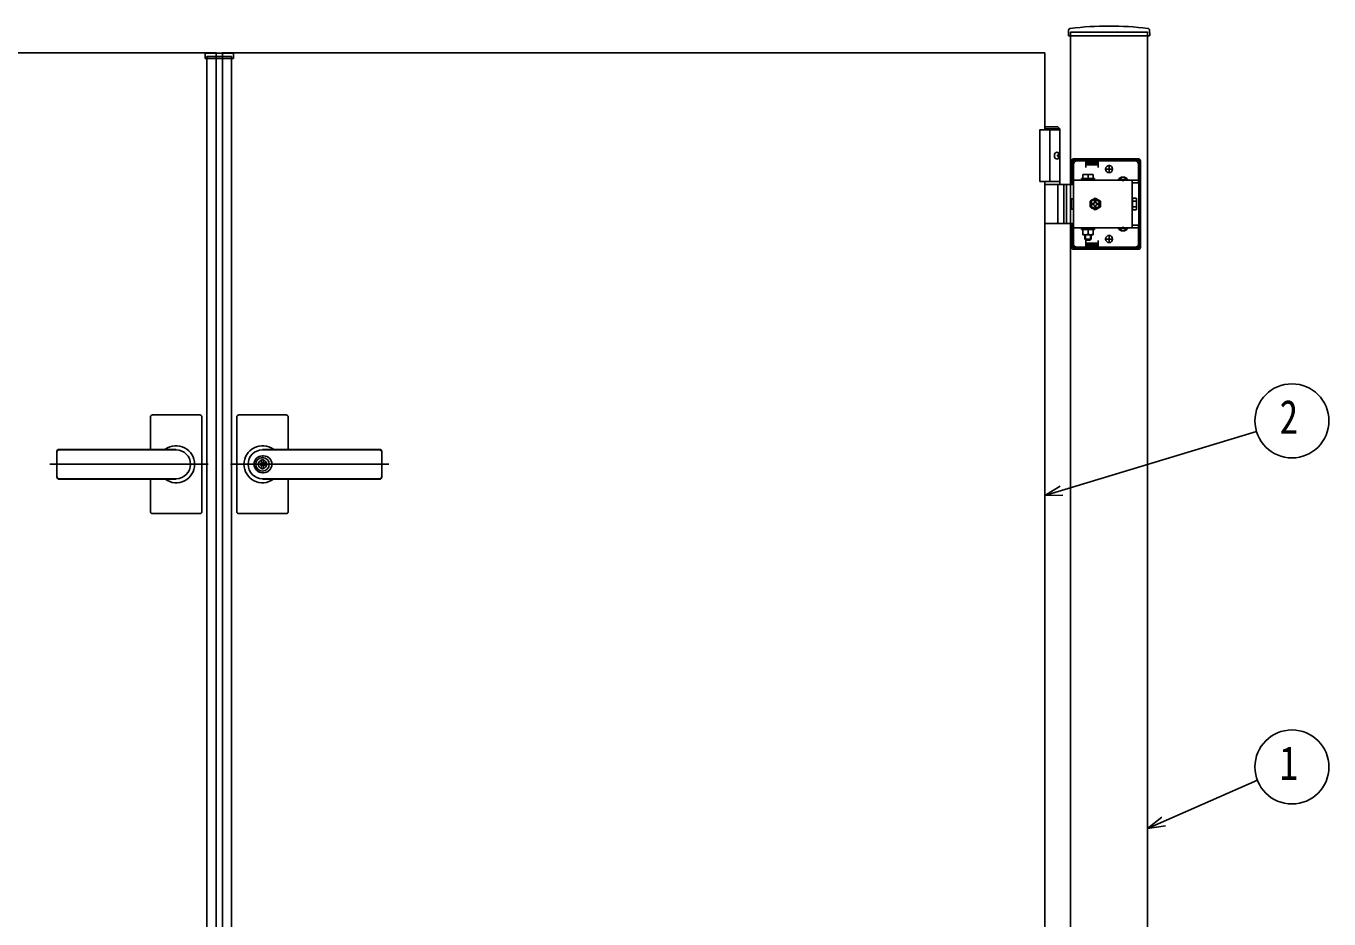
# Model space of a CAD drawing. Units: millimetres, scale not verified. Extents: x -4205 to 4205, y -2970 to 2970.
# Drawn here: x -1437 to -170, y 546 to 1414 of the extents above; entities that cross this region are included whole.
import ezdxf
from ezdxf.enums import TextEntityAlignment as Align

# ---------------------------------------------------------------- set-up
doc = ezdxf.new("R2010")
doc.units = ezdxf.units.MM
doc.header["$LTSCALE"] = 12
doc.layers.add('0-4_YKK_A1', color=4, linetype='Continuous')
doc.layers.add('0-5_YKK_D', color=6, linetype='Continuous')
doc.styles.add('ＭＳ ゴシック', font='')
doc.styles.get('ＭＳ ゴシック').set_extended_font_data('MS Gothic')

msp = doc.modelspace()

# ---------------------------------------------------------------- linework, layer by layer
at = {"layer": '0-4_YKK_A1'}
for p, q in [((-422.82, 1410.03), (-423.08, 1405.16)), ((-420.98, 1408.13), (-420.98, 1404.63)), ((-344.14, 1410.03), (-343.88, 1405.16)), ((-422.58, 1404.63), (-344.38, 1404.63)), ((-420.98, 108.13), (-420.98, 1404.63)), ((-345.98, 108.13), (-345.98, 1404.63)), ((-1262.88, 1382.63), (-1262.67, 1386.68)), ((-1262.88, 1382.63), (-1235.08, 1382.63)), ((-1236.29, 1387.63), (-1261.67, 1387.63)), ((-1260.98, 1384.63), (-1236.98, 1384.63)), ((-1260.98, 1384.63), (-1260.98, 1382.63)), ((-1260.98, 1382.63), (-1260.98, 193.63)), ((-1236.98, 1384.63), (-1236.98, 1382.63)), ((-1236.98, 1382.63), (-1236.98, 193.63)), ((-1235.08, 1382.63), (-1235.29, 1386.68)), ((-445.98, 1313.13), (-445.98, 1388.13)), ((-433.48, 1316.13), (-445.98, 1316.13)), ((-431.48, 1314.13), (-445.98, 1314.13)), ((-440.98, 1313.13), (-440.98, 1263.13)), ((-433.48, 1316.13), (-431.48, 1314.13)), ((-431.48, 1260.13), (-431.48, 1314.13)), ((-433.79, 1288.55), (-433.2, 1288.55)), ((-433.79, 1287.71), (-433.2, 1287.71)), ((-432.78, 1290.23), (-432.18, 1290.23)), ((-432.78, 1286.03), (-432.18, 1286.03)), ((-419.98, 1260.13), (-419.98, 1283.13)), ((-418.48, 1260.13), (-418.48, 1283.13)), ((-354.98, 1285.13), (-417.98, 1285.13)), ((-354.98, 1283.63), (-417.98, 1283.63)), ((-417.98, 1202.13), (-417.98, 1280.13)), ((-417.48, 1283.63), (-417.48, 1285.13)), ((-414.98, 1283.13), (-405.98, 1283.13)), ((-409.48, 1283.63), (-409.48, 1285.13)), ((-405.98, 1276.63), (-405.98, 1283.13)), ((-405.98, 1282.13), (-393.98, 1282.13)), ((-404.98, 1280.63), (-404.98, 1283.63)), ((-394.98, 1280.63), (-404.98, 1280.63)), ((-394.98, 1280.63), (-394.98, 1283.63)), ((-393.98, 1276.63), (-393.98, 1283.13)), ((-393.98, 1283.13), (-357.98, 1283.13)), ((-354.98, 1280.13), (-354.98, 1261.83)), ((-354.48, 1199.13), (-354.48, 1283.13)), ((-352.98, 1199.13), (-352.98, 1283.13)), ((-408.98, 1269.93), (-398.98, 1269.93)), ((-408.98, 1265.93), (-408.98, 1269.93)), ((-405.98, 1279.13), (-393.98, 1279.13)), ((-403.98, 1265.93), (-403.98, 1269.5)), ((-398.98, 1269.93), (-398.98, 1265.93)), ((-379.48, 1275.13), (-387.48, 1275.13)), ((-386.73, 1274.88), (-386.73, 1275.38)), ((-383.48, 1271.13), (-383.48, 1279.13)), ((-380.23, 1274.88), (-380.23, 1275.38)), ((-431.48, 1263.13), (-450.98, 1263.13)), ((-445.98, 313.13), (-445.98, 1263.13)), ((-445.98, 1260.13), (-420.98, 1260.13)), ((-433.17, 1223.63), (-433.17, 1258.63)), ((-427.48, 1260.13), (-427.48, 1222.13)), ((-424.98, 1260.13), (-424.98, 1222.13)), ((-420.98, 1260.13), (-417.98, 1260.13)), ((-418.48, 1261.83), (-419.98, 1261.83)), ((-354.98, 1264.33), (-417.98, 1264.33)), ((-410.23, 1265.93), (-397.73, 1265.93)), ((-410.23, 1264.33), (-410.23, 1265.93)), ((-397.73, 1264.33), (-410.23, 1264.33)), ((-398.98, 1265.93), (-408.98, 1265.93)), ((-397.73, 1265.93), (-397.73, 1264.33)), ((-374.73, 1264.84), (-365.23, 1264.84)), ((-374.73, 1264.84), (-374.73, 1264.33)), ((-374.73, 1264.33), (-365.23, 1264.33)), ((-372.33, 1266.83), (-371.13, 1264.36)), ((-371.13, 1264.36), (-369.98, 1263.75)), ((-368.84, 1264.36), (-369.98, 1263.75)), ((-367.63, 1266.83), (-368.84, 1264.36)), ((-365.23, 1264.84), (-365.23, 1264.33)), ((-360.98, 1261.83), (-360.98, 1264.33)), ((-360.98, 1261.83), (-354.98, 1261.83)), ((-360.98, 1261.83), (-360.98, 1220.43)), ((-396.98, 1246.9), (-401.98, 1244.02)), ((-401.98, 1244.02), (-401.98, 1238.24)), ((-397.58, 1244.28), (-397.58, 1243.04)), ((-396.38, 1244.28), (-397.58, 1244.28)), ((-391.98, 1244.02), (-396.98, 1246.9)), ((-396.38, 1243.04), (-396.38, 1244.28)), ((-391.98, 1238.24), (-391.98, 1244.02)), ((-360.68, 1245.03), (-360.98, 1245.03)), ((-360.68, 1246.9), (-357.13, 1246.9)), ((-360.68, 1235.36), (-360.68, 1246.9)), ((-360.68, 1237.23), (-360.68, 1245.03)), ((-360.68, 1244.02), (-357.13, 1244.02)), ((-356.68, 1246.13), (-357.13, 1246.9)), ((-356.68, 1246.13), (-356.68, 1236.13)), ((-401.98, 1238.24), (-396.98, 1235.36)), ((-400.13, 1240.53), (-398.89, 1240.53)), ((-397.58, 1239.22), (-397.58, 1237.98)), ((-396.98, 1235.36), (-391.98, 1238.24)), ((-393.83, 1241.73), (-395.07, 1241.73)), ((-395.07, 1240.53), (-393.83, 1240.53)), ((-393.83, 1240.53), (-393.83, 1241.73)), ((-360.68, 1237.23), (-360.98, 1237.23)), ((-360.68, 1238.24), (-357.13, 1238.24)), ((-360.68, 1235.36), (-357.13, 1235.36)), ((-356.68, 1236.13), (-357.13, 1235.36)), ((-420.98, 1222.13), (-445.98, 1222.13)), ((-417.98, 1222.13), (-420.98, 1222.13)), ((-419.98, 1199.13), (-419.98, 1222.13)), ((-418.48, 1220.43), (-419.98, 1220.43)), ((-418.48, 1199.13), (-418.48, 1222.13)), ((-354.98, 1217.93), (-417.98, 1217.93)), ((-397.73, 1217.93), (-410.23, 1217.93)), ((-410.23, 1217.93), (-410.23, 1216.33)), ((-407.18, 1217.93), (-407.18, 1216.33)), ((-400.78, 1217.93), (-400.78, 1216.33)), ((-397.73, 1216.33), (-397.73, 1217.93)), ((-374.73, 1217.93), (-365.23, 1217.93)), ((-374.73, 1217.42), (-374.73, 1217.93)), ((-374.73, 1217.42), (-365.23, 1217.42)), ((-372.33, 1215.43), (-371.13, 1217.9)), ((-371.13, 1217.9), (-369.98, 1218.51)), ((-368.84, 1217.9), (-369.98, 1218.51)), ((-367.63, 1215.43), (-368.84, 1217.9)), ((-365.23, 1217.42), (-365.23, 1217.93)), ((-360.98, 1220.43), (-360.98, 1217.93)), ((-360.98, 1220.43), (-354.98, 1220.43)), ((-354.98, 1220.43), (-354.98, 1202.13)), ((-410.23, 1216.33), (-397.73, 1216.33)), ((-408.98, 1216.33), (-408.98, 1211.33)), ((-398.98, 1216.33), (-408.98, 1216.33)), ((-408.98, 1211.33), (-398.98, 1211.33)), ((-406.98, 1211.33), (-406.98, 1206.93)), ((-406.98, 1206.93), (-400.98, 1206.93)), ((-406.98, 1206.93), (-405.98, 1205.93)), ((-406.44, 1211.33), (-406.44, 1206.39)), ((-405.98, 1205.93), (-401.98, 1205.93)), ((-405.98, 1205.63), (-405.98, 1199.13)), ((-403.98, 1216.33), (-403.98, 1211.76)), ((-400.98, 1206.93), (-401.98, 1205.93)), ((-401.52, 1211.33), (-401.52, 1206.39)), ((-400.98, 1211.33), (-400.98, 1206.93)), ((-398.98, 1211.33), (-398.98, 1216.33)), ((-393.98, 1205.63), (-393.98, 1199.13)), ((-379.48, 1207.13), (-387.48, 1207.13)), ((-386.73, 1207.38), (-386.73, 1206.88)), ((-383.48, 1211.13), (-383.48, 1203.13)), ((-380.23, 1207.38), (-380.23, 1206.88)), ((-354.98, 1198.63), (-417.98, 1198.63)), ((-354.98, 1197.13), (-417.98, 1197.13)), ((-417.48, 1197.13), (-417.48, 1198.63)), ((-405.98, 1199.13), (-414.98, 1199.13)), ((-409.48, 1197.13), (-409.48, 1198.63)), ((-405.98, 1203.13), (-393.98, 1203.13)), ((-405.98, 1200.13), (-393.98, 1200.13)), ((-404.98, 1201.63), (-404.98, 1198.63)), ((-394.98, 1201.63), (-404.98, 1201.63)), ((-394.98, 1201.63), (-394.98, 1198.63)), ((-357.98, 1199.13), (-393.98, 1199.13)), ((-1315.98, 1034.13), (-1315.98, 1002.7)), ((-1313.98, 1036.13), (-1267.98, 1036.13)), ((-1265.98, 1034.13), (-1265.98, 942.13)), ((-1231.98, 1034.13), (-1231.98, 942.13)), ((-1183.98, 1036.13), (-1229.98, 1036.13)), ((-1181.98, 1034.13), (-1181.98, 1002.7)), ((-1404.98, 1002.63), (-1290.98, 1002.63)), ((-1404.98, 1002.13), (-1290.98, 1002.13)), ((-1092.98, 1002.63), (-1206.98, 1002.63)), ((-1092.98, 1002.13), (-1206.98, 1002.13)), ((-1406.99, 1000.63), (-1406.99, 975.58)), ((-1207.88, 992.68), (-1207.88, 989.63)), ((-1207.88, 992.68), (-1206.08, 992.68)), ((-1206.56, 988.81), (-1207.88, 989.63)), ((-1205.98, 996.33), (-1206.98, 996.33)), ((-1206.08, 992.68), (-1206.08, 990.08)), ((-1204.28, 989.13), (-1205.9, 989.8)), ((-1204.28, 989.13), (-1204.28, 987.13)), ((-1090.97, 1000.63), (-1090.97, 975.58)), ((-1259.81, 988.13), (-1413.97, 988.13)), ((-1238.15, 988.13), (-1083.99, 988.13)), ((-1206.56, 987.45), (-1207.88, 986.63)), ((-1207.88, 986.63), (-1207.88, 983.58)), ((-1207.88, 983.58), (-1206.08, 983.58)), ((-1205.98, 979.93), (-1206.98, 979.93)), ((-1206.08, 986.18), (-1206.08, 983.58)), ((-1205.9, 986.46), (-1204.28, 987.13)), ((-1404.98, 974.13), (-1290.98, 974.13)), ((-1404.98, 973.63), (-1290.98, 973.63)), ((-1315.98, 973.57), (-1315.98, 942.13)), ((-1092.98, 974.13), (-1206.98, 974.13)), ((-1092.98, 973.63), (-1206.98, 973.63)), ((-1181.98, 973.57), (-1181.98, 942.13)), ((-1313.98, 940.13), (-1267.98, 940.13)), ((-1183.98, 940.13), (-1229.98, 940.13))]:
    msp.add_line(p, q, dxfattribs=at)
for points in [[(-420.98, 1408.13), (-345.98, 1408.13), (-345.98, 1404.63)], [(-1651.98, 1388.13), (-1251.98, 1388.13), (-1251.98, 188.13), (-1651.98, 188.13), (-1651.98, 263.13)], [(-445.98, 1388.13), (-1245.98, 1388.13), (-1245.98, 188.13), (-445.98, 188.13), (-445.98, 263.13)], [(-431.48, 1313.13), (-450.98, 1313.13), (-450.98, 1263.13)], [(-433.2, 1288.55), (-433.09, 1288.57), (-432.98, 1288.61), (-432.88, 1288.69), (-432.79, 1288.8), (-432.72, 1288.92), (-432.68, 1289.07), (-432.66, 1289.23), (-432.66, 1289.39)], [(-432.66, 1286.87), (-432.66, 1287.03), (-432.68, 1287.19), (-432.72, 1287.34), (-432.79, 1287.46), (-432.88, 1287.57), (-432.98, 1287.65), (-433.09, 1287.69), (-433.2, 1287.71)], [(-432.07, 1289.39), (-432.04, 1289.23), (-432, 1289.07), (-431.93, 1288.92), (-431.85, 1288.8), (-431.75, 1288.69), (-431.69, 1288.64)], [(-431.69, 1287.62), (-431.75, 1287.57), (-431.85, 1287.46), (-431.93, 1287.34), (-432, 1287.19), (-432.04, 1287.03), (-432.07, 1286.87)], [(-417.98, 1236.03), (-419.98, 1236.03), (-419.98, 1246.23), (-417.98, 1246.23)], [(-398.89, 1241.73), (-400.13, 1241.73), (-400.13, 1240.53)], [(-397.58, 1237.98), (-396.38, 1237.98), (-396.38, 1239.22)]]:
    msp.add_lwpolyline(points, dxfattribs=at)
msp.add_circle((-1206.98, 988.13), 6.6, dxfattribs=at)
for centre, radius, start, end in [((-420.83, 1409.93), 2, 96.74435, 177), ((-383.48, 1094.13), 320, 83.25565, 96.74435), ((-346.13, 1409.93), 2, 3, 83.25565), ((-422.58, 1405.13), 0.5, 177, 270), ((-344.38, 1405.13), 0.5, 270, 3), ((-1261.67, 1386.63), 1, 90, 177), ((-1236.29, 1386.63), 1, 3, 90), ((-417.98, 1283.13), 2, 90, 180), ((-417.98, 1283.13), 0.5, 90, 180), ((-414.98, 1280.13), 3, 90, 180), ((-357.98, 1280.13), 3, 0, 90), ((-354.98, 1283.13), 2, 0, 90), ((-354.98, 1283.13), 0.5, 0, 90), ((-406.48, 1262.5), 7.43, 70.34714, 109.65286), ((-401.48, 1262.5), 7.43, 70.34714, 109.65286), ((-383.48, 1275.38), 3.25, 0, 180), ((-383.48, 1274.88), 3.25, 180, 0), ((-434.67, 1258.63), 1.5, 0, 90), ((-369.98, 1261.56), 5.77, 34.65097, 145.34903), ((-396.98, 1241.13), 5, 76.88299, 190.15922), ((-396.98, 1241.13), 5, 190.15922, 76.88299), ((-396.98, 1241.13), 4.3, 83.27178, 183.77043), ((-396.98, 1241.13), 4.3, 183.77043, 83.27178), ((-398.89, 1243.04), 1.31, 270, 0), ((-395.07, 1243.04), 1.31, 180, 270), ((-359.24, 1245.46), 2.56, 325.61575, 34.38425), ((-366.23, 1241.13), 9.55, 342.41205, 17.58795), ((-398.89, 1239.22), 1.31, 0, 90), ((-395.07, 1239.22), 1.31, 90, 180), ((-359.24, 1236.8), 2.56, 325.61575, 34.38425), ((-434.67, 1223.63), 1.5, 270, 0), ((-369.98, 1220.7), 5.77, 214.65097, 325.34903), ((-406.48, 1218.76), 7.43, 250.34714, 289.65286), ((-401.48, 1218.76), 7.43, 250.34714, 289.65286), ((-383.48, 1207.38), 3.25, 0, 180), ((-383.48, 1206.88), 3.25, 180, 0), ((-417.98, 1199.13), 2, 180, 270), ((-417.98, 1199.13), 0.5, 180, 270), ((-414.98, 1202.13), 3, 180, 270), ((-357.98, 1202.13), 3, 270, 0), ((-354.98, 1199.13), 0.5, 270, 0), ((-354.98, 1199.13), 2, 270, 0), ((-1313.98, 1034.13), 2, 90, 180), ((-1267.98, 1034.13), 2, 0, 90), ((-1229.98, 1034.13), 2, 90, 180), ((-1183.98, 1034.13), 2, 0, 90), ((-1404.99, 1000.63), 2, 90, 180), ((-1404.99, 1000.13), 2, 90, 180), ((-1290.98, 988.13), 18, 359.99634, 125.98541), ((-1290.98, 988.13), 14, 270, 90), ((-1206.98, 988.13), 18, 54.01459, 180.00366), ((-1206.98, 988.13), 14, 90, 270), ((-1092.97, 1000.63), 2, 0, 90), ((-1092.97, 1000.13), 2, 0, 90), ((-1206.98, 988.13), 8.2, 90, 270), ((-1206.98, 988.13), 4, 103.00288, 256.99712), ((-1206.98, 988.13), 2, 116.74368, 243.25632), ((-1206.98, 988.13), 0.8, 301.82132, 58.17868), ((-1206.98, 988.13), 4, 283.00288, 76.99712), ((-1205.78, 990.08), 0.3, 180, 247.38014), ((-1205.98, 988.13), 8.2, 270, 90), ((-1404.99, 976.13), 2, 180, 270), ((-1290.98, 988.13), 18, 234.01459, 359.99634), ((-1206.98, 988.13), 18, 180.00366, 305.98541), ((-1205.78, 986.18), 0.3, 112.61986, 180), ((-1092.97, 976.13), 2, 270, 0), ((-1404.99, 975.63), 2, 180, 270), ((-1092.97, 975.63), 2, 270, 0), ((-1313.98, 942.13), 2, 180, 270), ((-1267.98, 942.13), 2, 270, 0), ((-1229.98, 942.13), 2, 180, 270), ((-1183.98, 942.13), 2, 270, 0)]:
    msp.add_arc(centre, radius, start, end, dxfattribs=at)
msp.add_ellipse((-434.14, 1288.13), major_axis=(0, -3.5), ratio=0.707107, dxfattribs=at)
for centre, start_param, end_param in [((-440.15, 1288.13), 4.6657054, 4.7590726), ((-438.96, 1288.13), 4.8528504, 4.9478932), ((-438.96, 1288.13), 4.4768847, 4.5719276), ((-438.37, 1288.13), 4.8528504, 4.9478932), ((-438.37, 1288.13), 4.4768847, 4.5719276)]:
    msp.add_ellipse(centre, major_axis=(0, 9), ratio=0.707107, start_param=start_param, end_param=end_param, dxfattribs=at)
at = {"layer": '0-5_YKK_D'}
for points in [[(-445.98, 957.63), (-429.71, 962.56), (-240.09, 1019.98)], [(-428.39, 958.2), (-445.98, 957.63), (-431.03, 966.92)], [(-345.98, 634.02), (-330.41, 640.85), (-239.19, 680.88)], [(-328.58, 636.68), (-345.98, 634.02), (-332.24, 645.02)]]:
    msp.add_lwpolyline(points, dxfattribs=at)
for centre in [(-205.61, 1030.33), (-205.61, 693.86)]:
    msp.add_circle(centre, 36, dxfattribs=at)

# ---------------------------------------------------------------- texts
at = {"layer": '0-5_YKK_D', "style": 'ＭＳ ゴシック', "width": 0.8}
for s, p in [('2', (-217.61, 1007.83)), ('1', (-217.61, 671.36))]:
    msp.add_text(s, height=32.99, dxfattribs=at).set_placement(p, align=Align.BOTTOM_LEFT)

doc.saveas('drawing.dxf')
